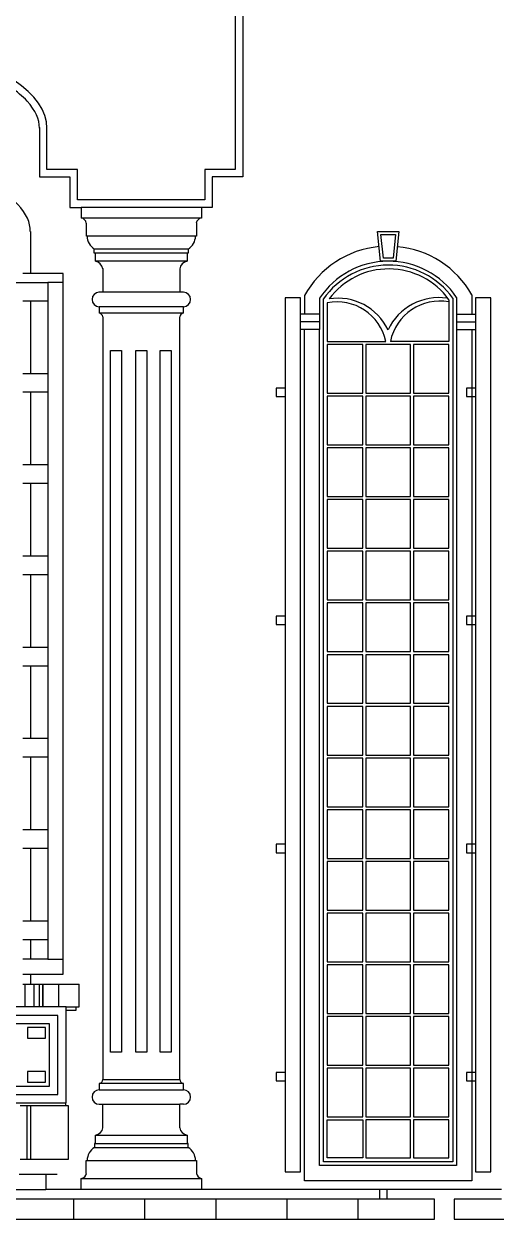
# Model space of a CAD drawing. Header units: inches. Extents: x 312.5 to 338.2, y 87.6 to 105.9.
# Drawn here: x 327.11 to 330.21, y 94.04 to 101.9 of the extents above; entities that cross this region are included whole.
import ezdxf

# ---------------------------------------------------------------- set-up
doc = ezdxf.new("R2010")
doc.units = ezdxf.units.IN
doc.header["$MEASUREMENT"] = 0
for name, color, linetype, lineweight in [('01_ORIGINAL_STRUCTURE', 7, 'Continuous', 25), ('02_ORIGINAL_OPENINGS', 7, 'Continuous', 25), ('04_SOLAR_SHADING', 7, 'Continuous', 25), ('06_BALCONY_RAILS', 7, 'Continuous', 25)]:
    doc.layers.add(name, color=color, linetype=linetype, lineweight=lineweight)

msp = doc.modelspace()

# ---------------------------------------------------------------- linework, layer by layer
at = {"layer": '01_ORIGINAL_STRUCTURE'}
for points in [[(328.5003, 102.8423), (328.5003, 100.9441), (328.3003, 100.9441), (328.3003, 100.7441), (327.4641, 100.7441), (327.4641, 100.9441), (327.2641, 100.9441), (327.2641, 101.2188)], [(328.5503, 102.3926), (328.5503, 100.8941), (328.3503, 100.8941), (328.3503, 100.6941), (328.2793, 100.6941)], [(327.2141, 101.2186), (327.2141, 100.8941), (327.4141, 100.8941), (327.4141, 100.6941), (327.4888, 100.6941)], [(327.4888, 100.6941), (327.4888, 100.6243)], [(328.2793, 100.6941), (327.4888, 100.6941)], [(327.6316, 100.2916), (327.6316, 100.1359)], [(328.1365, 100.2916), (328.1365, 100.1359)], [(327.6316, 99.9734), (327.6316, 94.9581), (327.6908, 94.9581), (328.1365, 94.9581), (328.1365, 99.9734)], [(327.1058, 95.585), (327.1194, 95.585)], [(327.1194, 95.585), (327.1194, 95.435)], [(327.1194, 95.585), (327.1558, 95.585)], [(327.1558, 95.585), (327.1767, 95.585)], [(327.1767, 95.585), (327.1767, 95.435)], [(327.1767, 95.585), (327.2135, 95.585)], [(327.2135, 95.585), (327.2135, 95.435)], [(327.2135, 95.585), (327.234, 95.585)], [(327.234, 95.585), (327.234, 95.435)], [(327.234, 95.585), (327.2384, 95.585)], [(327.2384, 95.435), (327.2384, 95.585)], [(327.2384, 95.585), (327.2392, 95.585)], [(327.2392, 95.435), (327.2392, 95.585)], [(327.2392, 95.585), (327.3404, 95.585)], [(327.3404, 95.585), (327.3404, 95.435)], [(327.3404, 95.585), (327.4755, 95.585)], [(327.4755, 95.435), (327.4764, 95.435), (327.4764, 95.585), (327.4755, 95.585)], [(327.4755, 95.435), (327.4755, 95.585)], [(327.3902, 95.415), (327.4564, 95.415), (327.4564, 95.435)], [(327.3902, 95.435), (327.4564, 95.435)], [(327.4564, 95.435), (327.4755, 95.435)], [(323.9255, 94.805), (327.3855, 94.805)], [(327.3855, 94.805), (327.3855, 94.785)], [(327.1307, 94.785), (327.0886, 94.785)], [(327.1307, 94.785), (327.1307, 94.435)], [(327.1555, 94.785), (327.1307, 94.785)], [(327.1555, 94.435), (327.4055, 94.435), (327.4055, 94.785), (327.3855, 94.785)], [(327.1555, 94.785), (327.1555, 94.435)], [(327.3855, 94.785), (327.1555, 94.785)], [(327.6316, 94.6399), (327.6316, 94.7956)], [(328.1365, 94.6399), (328.1365, 94.7956)], [(327.0886, 94.435), (327.1307, 94.435)], [(327.1307, 94.435), (327.1555, 94.435)], [(327.0805, 94.335), (327.2555, 94.335)], [(327.2555, 94.335), (327.2555, 94.235)], [(327.2555, 94.335), (327.3305, 94.335)], [(327.0055, 94.235), (327.1558, 94.235), (327.1895, 94.235), (327.2555, 94.235)], [(327.4895, 94.235), (327.2555, 94.235)], [(328.28, 94.235), (327.4895, 94.235)], [(329.4498, 94.235), (328.28, 94.235)], [(329.4998, 94.235), (329.4498, 94.235)], [(330.2498, 94.235), (329.4998, 94.235)]]:
    msp.add_lwpolyline(points, dxfattribs=at)
msp.add_lwpolyline([(329.4587, 100.515), (329.5544, 100.515), (329.5385, 100.3597), (329.4746, 100.3597)], close=True, dxfattribs=at)
at = {"layer": '01_ORIGINAL_STRUCTURE', "linetype": 'Continuous'}
for centre, radius, start, end in [((327.4819, 100.5836), 0.0412, 9.76779, 80.55489), ((328.2858, 100.5836), 0.0412, 99.44511, 170.23221), ((327.6268, 100.5044), 0.0986, 179.42879, 238.88696), ((328.141, 100.5044), 0.0986, 301.11304, 0.57121), ((327.5733, 100.2811), 0.0588, 9.68382, 80.96758), ((328.1945, 100.2811), 0.0588, 99.03242, 170.31618), ((327.6075, 100.0885), 0.0475, 90, 270), ((328.1603, 100.0885), 0.0475, 270, 90), ((327.5986, 99.9685), 0.033, 8.29604, 74.38967), ((328.1692, 99.9685), 0.033, 105.61033, 171.70396), ((327.6078, 94.8429), 0.0475, 90, 270), ((327.599, 94.9629), 0.033, 285.61033, 351.70396), ((328.1692, 94.9629), 0.033, 188.29604, 254.38967), ((328.1603, 94.8429), 0.0475, 270, 90), ((327.5736, 94.6504), 0.0588, 279.03242, 350.31618), ((328.1945, 94.6504), 0.0588, 189.68382, 260.96758), ((327.6271, 94.427), 0.0986, 121.11304, 180.57121), ((328.141, 94.427), 0.0986, 359.42879, 58.88696), ((327.483, 94.3475), 0.0412, 279.44511, 350.23221), ((328.2866, 94.3475), 0.0412, 189.76779, 260.55489)]:
    msp.add_arc(centre, radius, start, end, dxfattribs=at)
msp.add_ellipse((325.6245, 101.2167), major_axis=(-1.6395, 0), ratio=0.38448, start_param=3.138258, end_param=6.28652, dxfattribs=at)
msp.add_open_spline([(327.2141, 101.215), (327.2146, 101.2725), (327.1897, 101.3321), (327.0761, 101.4552), (326.9875, 101.5164), (326.6427, 101.6785), (326.3067, 101.7569), (325.5789, 101.813), (325.1895, 101.7908), (324.5932, 101.6686), (324.3672, 101.5826), (324.1246, 101.4166), (324.0657, 101.3444), (324.0379, 101.2565), (324.0348, 101.2358), (324.035, 101.215)], degree=3, knots=[3.138258, 3.138258, 3.138258, 3.138258, 3.482655, 3.482655, 3.827053, 3.827053, 4.514638, 4.514638, 5.202224, 5.202224, 5.771309, 5.771309, 6.162128, 6.162128, 6.28652, 6.28652, 6.28652, 6.28652], dxfattribs=at)
at = {"layer": '02_ORIGINAL_OPENINGS'}
for points in [[(327.4888, 100.6243), (327.4884, 100.6243)], [(328.2793, 100.6941), (328.2793, 100.6243), (327.4888, 100.6243)], [(328.246, 100.5909), (328.246, 100.5054), (327.523, 100.5054), (327.523, 100.5909)], [(327.1558, 100.535), (327.1558, 100.26)], [(327.5829, 100.3933), (327.5752, 100.3933), (327.5752, 100.4207), (328.1921, 100.4207), (328.1921, 100.3933), (328.1852, 100.3933)], [(328.1852, 100.3933), (327.5829, 100.3933)], [(328.1852, 100.3933), (328.1852, 100.3395), (327.5829, 100.3395), (327.5829, 100.3933)], [(327.1558, 100.08), (327.1558, 99.6)], [(327.6316, 100.1359), (327.6039, 100.1359)], [(328.1365, 100.1359), (327.6316, 100.1359)], [(328.1604, 100.1359), (328.1365, 100.1359)], [(328.9555, 100.1138), (328.9555, 99.9921)], [(329.0555, 100.0967), (329.0555, 99.9921)], [(329.9305, 100.0973), (329.9305, 94.4173), (329.0805, 94.4173), (329.0805, 100.0921)], [(329.9055, 100.0864), (329.9055, 99.8123), (329.5205, 99.8123)], [(329.9555, 100.1021), (329.9555, 99.9921)], [(330.0555, 100.12), (330.0555, 99.9921)], [(328.9555, 99.9921), (328.93, 99.9921)], [(329.0555, 99.9921), (328.9555, 99.9921)], [(329.0555, 99.9921), (329.0555, 99.9421)], [(329.1055, 100.0671), (329.1055, 99.8123), (329.4905, 99.8123)], [(329.9555, 99.9921), (329.9555, 99.9421)], [(329.9555, 99.9921), (330.0555, 99.9921)], [(330.0555, 99.9921), (330.08, 99.9921)], [(329.0555, 99.9421), (328.93, 99.9421)], [(329.0555, 99.9421), (329.0555, 99.8921)], [(329.9555, 99.9421), (329.9555, 99.8921)], [(329.9555, 99.9421), (330.08, 99.9421)], [(328.9555, 99.8921), (328.93, 99.8921)], [(329.0555, 99.8921), (328.9555, 99.8921)], [(330.0555, 94.95), (330.0555, 94.2923), (328.9555, 94.2923), (328.9555, 99.8921)], [(329.9555, 99.8921), (329.9555, 94.3923), (329.0555, 94.3923), (329.0555, 99.8921)], [(329.9555, 99.8921), (330.0555, 99.8921)], [(330.0555, 99.8921), (330.0555, 99.505)], [(330.0555, 99.8921), (330.08, 99.8921)], [(327.1558, 99.48), (327.1558, 99)], [(330.0555, 99.505), (330.0555, 99.45)], [(330.0555, 99.45), (330.0555, 98.005)], [(327.1558, 98.88), (327.1558, 98.4)], [(327.1558, 98.28), (327.1558, 97.8)], [(330.0555, 98.005), (330.0555, 97.95)], [(330.0555, 97.95), (330.0555, 96.505)], [(327.1558, 97.68), (327.1558, 97.2)], [(327.1558, 97.08), (327.1558, 96.6)], [(327.1558, 96.48), (327.1558, 96)], [(330.0555, 96.505), (330.0555, 96.45)], [(330.0555, 96.45), (330.0555, 95.005)], [(327.1558, 95.88), (327.1558, 95.75)], [(327.1558, 95.65), (327.1558, 95.585)], [(330.0555, 95.005), (330.0555, 94.95)], [(327.6077, 94.7956), (327.6316, 94.7956)], [(327.6316, 94.7956), (327.6908, 94.7956), (328.1365, 94.7956)], [(328.1604, 94.7956), (328.1365, 94.7956)], [(327.5829, 94.5381), (327.5829, 94.592), (327.6908, 94.592), (328.1852, 94.592), (328.1852, 94.5381)], [(327.5829, 94.5381), (327.576, 94.5381), (327.576, 94.5107), (327.6908, 94.5107), (328.1921, 94.5107), (328.1921, 94.5381), (328.1852, 94.5381)], [(327.5829, 94.5381), (327.6908, 94.5381), (328.1852, 94.5381)], [(327.5222, 94.3405), (327.5222, 94.4261), (327.6908, 94.4261), (328.246, 94.4261), (328.246, 94.3405)], [(327.4895, 94.235), (327.4895, 94.3068), (327.6915, 94.3068), (328.28, 94.3068), (328.28, 94.235)]]:
    msp.add_lwpolyline(points, dxfattribs=at)
for points in [[(329.4365, 100.535), (329.5765, 100.535), (329.5565, 100.3397), (329.4565, 100.3397)], [(327.6077, 99.9999), (328.1604, 99.9999), (328.1604, 100.041), (327.6077, 100.041)], [(329.1055, 99.4723), (329.3388, 99.4723), (329.3388, 99.7923), (329.1055, 99.7923)], [(329.3588, 99.4723), (329.6522, 99.4723), (329.6522, 99.7923), (329.3588, 99.7923)], [(329.6722, 99.4723), (329.9055, 99.4723), (329.9055, 99.7923), (329.6722, 99.7923)], [(327.6819, 95.1377), (327.6819, 99.7526), (327.7541, 99.7526), (327.7541, 95.1377)], [(327.8479, 95.1377), (327.8479, 99.7526), (327.9202, 99.7526), (327.9202, 95.1377)], [(328.0084, 95.1377), (328.0084, 99.7526), (328.0806, 99.7526), (328.0806, 95.1377)], [(329.1055, 99.1323), (329.3388, 99.1323), (329.3388, 99.4523), (329.1055, 99.4523)], [(329.3588, 99.1323), (329.6522, 99.1323), (329.6522, 99.4523), (329.3588, 99.4523)], [(329.6722, 99.1323), (329.9055, 99.1323), (329.9055, 99.4523), (329.6722, 99.4523)], [(329.1055, 98.7923), (329.3388, 98.7923), (329.3388, 99.1123), (329.1055, 99.1123)], [(329.3588, 98.7923), (329.6522, 98.7923), (329.6522, 99.1123), (329.3588, 99.1123)], [(329.6722, 98.7923), (329.9055, 98.7923), (329.9055, 99.1123), (329.6722, 99.1123)], [(329.1055, 98.4523), (329.3388, 98.4523), (329.3388, 98.7723), (329.1055, 98.7723)], [(329.3588, 98.4523), (329.6522, 98.4523), (329.6522, 98.7723), (329.3588, 98.7723)], [(329.6722, 98.4523), (329.9055, 98.4523), (329.9055, 98.7723), (329.6722, 98.7723)], [(329.1055, 98.1123), (329.3388, 98.1123), (329.3388, 98.4323), (329.1055, 98.4323)], [(329.3588, 98.1123), (329.6522, 98.1123), (329.6522, 98.4323), (329.3588, 98.4323)], [(329.6722, 98.1123), (329.9055, 98.1123), (329.9055, 98.4323), (329.6722, 98.4323)], [(329.1055, 97.7723), (329.3388, 97.7723), (329.3388, 98.0923), (329.1055, 98.0923)], [(329.3588, 97.7723), (329.6522, 97.7723), (329.6522, 98.0923), (329.3588, 98.0923)], [(329.6722, 97.7723), (329.9055, 97.7723), (329.9055, 98.0923), (329.6722, 98.0923)], [(329.1055, 97.4323), (329.3388, 97.4323), (329.3388, 97.7523), (329.1055, 97.7523)], [(329.3588, 97.4323), (329.6522, 97.4323), (329.6522, 97.7523), (329.3588, 97.7523)], [(329.6722, 97.4323), (329.9055, 97.4323), (329.9055, 97.7523), (329.6722, 97.7523)], [(329.1055, 97.0923), (329.3388, 97.0923), (329.3388, 97.4123), (329.1055, 97.4123)], [(329.3588, 97.0923), (329.6522, 97.0923), (329.6522, 97.4123), (329.3588, 97.4123)], [(329.6722, 97.0923), (329.9055, 97.0923), (329.9055, 97.4123), (329.6722, 97.4123)], [(329.1055, 96.7523), (329.3388, 96.7523), (329.3388, 97.0723), (329.1055, 97.0723)], [(329.3588, 96.7523), (329.6522, 96.7523), (329.6522, 97.0723), (329.3588, 97.0723)], [(329.6722, 96.7523), (329.9055, 96.7523), (329.9055, 97.0723), (329.6722, 97.0723)], [(329.1055, 96.4123), (329.3388, 96.4123), (329.3388, 96.7323), (329.1055, 96.7323)], [(329.3588, 96.4123), (329.6522, 96.4123), (329.6522, 96.7323), (329.3588, 96.7323)], [(329.6722, 96.4123), (329.9055, 96.4123), (329.9055, 96.7323), (329.6722, 96.7323)], [(329.1055, 96.0723), (329.3388, 96.0723), (329.3388, 96.3923), (329.1055, 96.3923)], [(329.3588, 96.0723), (329.6522, 96.0723), (329.6522, 96.3923), (329.3588, 96.3923)], [(329.6722, 96.0723), (329.9055, 96.0723), (329.9055, 96.3923), (329.6722, 96.3923)], [(329.1055, 95.7323), (329.3388, 95.7323), (329.3388, 96.0523), (329.1055, 96.0523)], [(329.3588, 95.7323), (329.6522, 95.7323), (329.6522, 96.0523), (329.3588, 96.0523)], [(329.6722, 95.7323), (329.9055, 95.7323), (329.9055, 96.0523), (329.6722, 96.0523)], [(329.1055, 95.3923), (329.3388, 95.3923), (329.3388, 95.7123), (329.1055, 95.7123)], [(329.3588, 95.3923), (329.6522, 95.3923), (329.6522, 95.7123), (329.3588, 95.7123)], [(329.6722, 95.3923), (329.9055, 95.3923), (329.9055, 95.7123), (329.6722, 95.7123)], [(329.1055, 95.0523), (329.3388, 95.0523), (329.3388, 95.3723), (329.1055, 95.3723)], [(329.3588, 95.0523), (329.6522, 95.0523), (329.6522, 95.3723), (329.3588, 95.3723)], [(329.6722, 95.0523), (329.9055, 95.0523), (329.9055, 95.3723), (329.6722, 95.3723)], [(329.1055, 94.7123), (329.3388, 94.7123), (329.3388, 95.0323), (329.1055, 95.0323)], [(329.3588, 94.7123), (329.6522, 94.7123), (329.6522, 95.0323), (329.3588, 95.0323)], [(329.6722, 94.7123), (329.9055, 94.7123), (329.9055, 95.0323), (329.6722, 95.0323)], [(327.6077, 94.8905), (327.6908, 94.8905), (328.1604, 94.8905), (328.1604, 94.9315), (327.6908, 94.9315), (327.6077, 94.9315)], [(329.1055, 94.4423), (329.1055, 94.6923), (329.3388, 94.6923), (329.3388, 94.4423)], [(329.3588, 94.4423), (329.6522, 94.4423), (329.6522, 94.6923), (329.3588, 94.6923)], [(329.6722, 94.4423), (329.9055, 94.4423), (329.9055, 94.6923), (329.6722, 94.6923)]]:
    msp.add_lwpolyline(points, close=True, dxfattribs=at)
at = {"layer": '02_ORIGINAL_OPENINGS', "linetype": 'Continuous'}
for centre, radius, start, end in [((329.5041, 99.8128), 0.6257, 95.26366, 151.24678), ((329.5086, 99.8099), 0.6286, 29.55004, 84.72714), ((329.5073, 99.7982), 0.5416, 34.14681, 146.54117), ((329.5073, 99.7942), 0.5205, 35.61527, 145.08576), ((329.5095, 99.8022), 0.4874, 35.66693, 143.55709), ((329.1688, 99.7445), 0.3287, 11.89692, 101.10845), ((329.1763, 99.7322), 0.3644, 25.37667, 99.30381), ((329.8391, 99.733), 0.368, 81.48583, 155.0315), ((329.846, 99.7454), 0.3323, 79.67688, 168.38737)]:
    msp.add_arc(centre, radius, start, end, dxfattribs=at)
msp.add_open_spline([(327.1543, 100.535), (327.1548, 100.5924), (327.1299, 100.6521), (327.0163, 100.7751), (326.9277, 100.8364), (326.583, 100.9985), (326.2469, 101.0769), (325.6991, 101.1329), (325.3097, 101.1108), (324.7134, 100.9886), (324.4874, 100.9026), (324.2448, 100.7366), (324.186, 100.6643), (324.1582, 100.5765), (324.155, 100.5558), (324.1552, 100.535)], degree=3, knots=[3.138258, 3.138258, 3.138258, 3.138258, 3.482655, 3.482655, 3.827053, 3.827053, 4.514638, 4.514638, 5.202224, 5.202224, 5.771309, 5.771309, 6.162128, 6.162128, 6.28652, 6.28652, 6.28652, 6.28652], dxfattribs=at)
at = {"layer": '04_SOLAR_SHADING'}
for points in [[(327.1558, 100.26), (327.1058, 100.26)], [(327.37, 100.2), (327.37, 100.26), (327.1558, 100.26)], [(324.04, 100.2), (327.27, 100.2)], [(327.27, 100.2), (327.27, 100.08)], [(327.37, 100.2), (327.27, 100.2)], [(327.37, 95.75), (327.37, 100.2)], [(327.1058, 100.08), (327.1558, 100.08)], [(327.1558, 100.08), (327.27, 100.08)], [(327.27, 100.08), (327.27, 99.6)], [(328.93, 99.9921), (328.93, 100.1), (328.83, 100.1), (328.83, 99.505)], [(330.08, 94.95), (330.08, 94.35), (330.18, 94.35), (330.18, 100.1), (330.08, 100.1), (330.08, 99.9921)], [(328.93, 99.9421), (328.93, 99.9921)], [(330.08, 99.9921), (330.08, 99.9421)], [(328.93, 99.8921), (328.93, 99.9421)], [(330.08, 99.9421), (330.08, 99.8921)], [(328.83, 94.95), (328.83, 94.35), (328.93, 94.35), (328.93, 99.8921)], [(330.08, 99.8921), (330.08, 99.505)], [(327.1558, 99.6), (327.1058, 99.6)], [(327.27, 99.6), (327.1558, 99.6)], [(327.27, 99.6), (327.27, 99.48)], [(327.1058, 99.48), (327.1558, 99.48)], [(327.1558, 99.48), (327.27, 99.48)], [(327.27, 99.48), (327.27, 99)], [(328.83, 99.505), (328.77, 99.505), (328.77, 99.45), (328.83, 99.45)], [(328.83, 99.505), (328.83, 99.45)], [(328.83, 99.45), (328.83, 98.005)], [(330.0555, 99.505), (330.02, 99.505), (330.02, 99.45), (330.0555, 99.45)], [(330.08, 99.505), (330.0555, 99.505)], [(330.0555, 99.45), (330.08, 99.45)], [(330.08, 99.505), (330.08, 99.45)], [(330.08, 99.45), (330.08, 98.005)], [(327.1558, 99), (327.1058, 99)], [(327.27, 99), (327.1558, 99)], [(327.27, 99), (327.27, 98.88)], [(327.1058, 98.88), (327.1558, 98.88)], [(327.1558, 98.88), (327.27, 98.88)], [(327.27, 98.88), (327.27, 98.4)], [(327.1558, 98.4), (327.1058, 98.4)], [(327.27, 98.4), (327.1558, 98.4)], [(327.27, 98.4), (327.27, 98.28)], [(327.1058, 98.28), (327.1558, 98.28)], [(327.1558, 98.28), (327.27, 98.28)], [(327.27, 98.28), (327.27, 97.8)], [(328.83, 98.005), (328.77, 98.005), (328.77, 97.95), (328.83, 97.95)], [(328.83, 98.005), (328.83, 97.95)], [(328.83, 97.95), (328.83, 96.505)], [(330.0555, 98.005), (330.02, 98.005), (330.02, 97.95), (330.0555, 97.95)], [(330.08, 98.005), (330.0555, 98.005)], [(330.0555, 97.95), (330.08, 97.95)], [(330.08, 98.005), (330.08, 97.95)], [(330.08, 97.95), (330.08, 96.505)], [(327.1558, 97.8), (327.1058, 97.8)], [(327.27, 97.8), (327.1558, 97.8)], [(327.27, 97.8), (327.27, 97.68)], [(327.1058, 97.68), (327.1558, 97.68)], [(327.1558, 97.68), (327.27, 97.68)], [(327.27, 97.68), (327.27, 97.2)], [(327.1558, 97.2), (327.1058, 97.2)], [(327.27, 97.2), (327.1558, 97.2)], [(327.27, 97.2), (327.27, 97.08)], [(327.1058, 97.08), (327.1558, 97.08)], [(327.1558, 97.08), (327.27, 97.08)], [(327.27, 97.08), (327.27, 96.6)], [(327.1558, 96.6), (327.1058, 96.6)], [(327.27, 96.6), (327.1558, 96.6)], [(327.27, 96.6), (327.27, 96.48)], [(327.1058, 96.48), (327.1558, 96.48)], [(327.1558, 96.48), (327.27, 96.48)], [(327.27, 96.48), (327.27, 96)], [(328.83, 96.505), (328.77, 96.505), (328.77, 96.45), (328.83, 96.45)], [(328.83, 96.505), (328.83, 96.45)], [(330.0555, 96.505), (330.02, 96.505), (330.02, 96.45), (330.0555, 96.45)], [(330.08, 96.505), (330.0555, 96.505)], [(330.08, 96.505), (330.08, 96.45)], [(328.83, 96.45), (328.83, 95.005)], [(330.0555, 96.45), (330.08, 96.45)], [(330.08, 96.45), (330.08, 95.005)], [(327.1558, 96), (327.1058, 96)], [(327.27, 96), (327.1558, 96)], [(327.27, 96), (327.27, 95.88)], [(327.1058, 95.88), (327.1558, 95.88)], [(327.1558, 95.88), (327.27, 95.88)], [(327.27, 95.88), (327.27, 95.75)], [(327.1558, 95.75), (327.1058, 95.75)], [(327.1558, 95.65), (327.37, 95.65), (327.37, 95.75)], [(327.27, 95.75), (327.1558, 95.75)], [(327.27, 95.75), (327.37, 95.75)], [(327.1058, 95.65), (327.1558, 95.65)], [(328.83, 95.005), (328.77, 95.005), (328.77, 94.95), (328.83, 94.95)], [(328.83, 95.005), (328.83, 94.95)], [(330.0555, 95.005), (330.02, 95.005), (330.02, 94.95), (330.0555, 94.95)], [(330.08, 95.005), (330.0555, 95.005)], [(330.08, 95.005), (330.08, 94.95)], [(330.0555, 94.95), (330.08, 94.95)], [(329.4498, 94.235), (329.4498, 94.17)], [(329.4998, 94.17), (329.4998, 94.235)], [(327.4415, 94.17), (326.9748, 94.17)], [(327.4415, 94.04), (327.4415, 94.17)], [(327.9081, 94.17), (327.4415, 94.17)], [(327.9081, 94.04), (327.9081, 94.17)], [(328.3748, 94.17), (327.9081, 94.17)], [(328.3748, 94.04), (328.3748, 94.17)], [(328.8415, 94.17), (328.3748, 94.17)], [(328.8415, 94.04), (328.8415, 94.17)], [(329.3081, 94.17), (328.8415, 94.17)], [(329.3081, 94.04), (329.8098, 94.04), (329.8098, 94.17), (329.4998, 94.17)], [(329.3081, 94.04), (329.3081, 94.17)], [(329.4498, 94.17), (329.3081, 94.17)], [(329.4998, 94.17), (329.4498, 94.17)], [(330.2498, 94.17), (329.9398, 94.17), (329.9398, 94.04), (330.4415, 94.04)], [(326.9748, 94.04), (327.4415, 94.04)], [(327.4415, 94.04), (327.9081, 94.04)], [(327.9081, 94.04), (328.3748, 94.04)], [(328.3748, 94.04), (328.8415, 94.04)], [(328.8415, 94.04), (329.3081, 94.04)]]:
    msp.add_lwpolyline(points, dxfattribs=at)
at = {"layer": '06_BALCONY_RAILS'}
for points in [[(327.1194, 95.435), (327.013, 95.435)], [(327.1767, 95.435), (327.1194, 95.435)], [(327.2135, 95.435), (327.1767, 95.435)], [(327.234, 95.435), (327.2135, 95.435)], [(327.2384, 95.435), (327.234, 95.435)], [(327.2392, 95.435), (327.2384, 95.435)], [(327.3404, 95.435), (327.2392, 95.435)], [(327.3902, 95.435), (327.3404, 95.435)], [(327.3902, 95.415), (327.3902, 95.435)], [(327.3855, 94.805), (327.3902, 94.805), (327.3902, 95.415)]]:
    msp.add_lwpolyline(points, dxfattribs=at)
for points in [[(323.9758, 94.86), (327.3352, 94.86), (327.3352, 95.38), (323.9758, 95.38)], [(324.0308, 94.915), (327.2802, 94.915), (327.2802, 95.325), (324.0308, 95.325)], [(327.1352, 95.23), (327.2552, 95.23), (327.2552, 95.3), (327.1352, 95.3)], [(327.1352, 94.94), (327.2552, 94.94), (327.2552, 95.01), (327.1352, 95.01)]]:
    msp.add_lwpolyline(points, close=True, dxfattribs=at)

doc.saveas('drawing.dxf')
